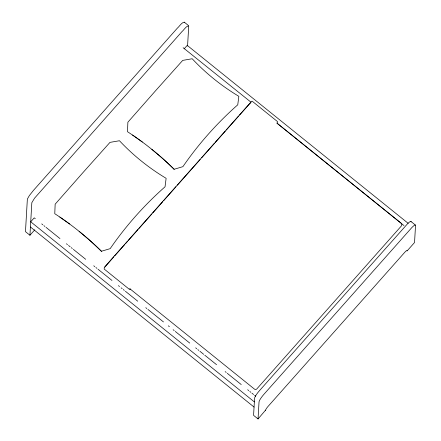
<?xml version="1.0" encoding="UTF-8"?>
<svg xmlns="http://www.w3.org/2000/svg" width="441" height="441" viewBox="0 0 441 441"><rect width="100%" height="100%" fill="white"/><g stroke="black" fill="none" stroke-linecap="round" stroke-linejoin="round"><path stroke-width="0.66" d="M184.244 22.48C182.221 21.62 179.134 26.796 177.326 28.185L33.571 190.253L29.354 195.578L27.359 199.073L25.473 231.652L29.944 235.251L34.806 229.772M29.944 235.251L31.829 202.678L34.547 198.185L181.802 31.785C183.605 30.401 186.692 25.22 188.72 26.085L187.568 45.996M258.051 418.95L259.032 401.916A7.183 1.323 -51.2 0 1 263.861 394.381L411.574 227.865A7.183 1.323 -51.2 0 1 415.527 225.489L414.546 242.522L407.026 250.995L407.043 250.642A3.875 0.717 -51.2 0 0 405.053 251.971L267.698 406.822A3.875 0.717 -51.2 0 0 265.598 410.097L258.051 418.95L253.575 415.35L254.562 398.317A7.183 1.323 -51.2 0 1 259.385 390.776L407.104 224.265A7.183 1.323 -51.2 0 1 411.056 221.889M265.565 410.477L265.587 410.163M104.897 267.103L113.828 256.816M277.229 123.381L277.532 121.611L252.186 101.204L251.662 101.281L104.969 266.596L104.263 267.786L104.186 269.054L129.533 289.467L130.42 289.042M184.145 48.841L187.216 45.379L408.168 223.317M114.743 255.786L124.797 244.446M125.713 243.415L127.543 241.354M128.458 240.323L138.055 229.507M138.97 228.477L151.765 214.045M152.68 213.014L162.735 201.68M163.65 200.649L175.987 186.736M177.359 185.192L200.214 159.433M201.581 157.884L214.381 143.457M215.296 142.426L225.351 131.093M226.266 130.062L238.603 116.148M239.518 115.118L250.301 103.04M129.665 288.596L254.628 389.232L255.637 389.59L256.656 389.1L401.542 225.764L401.889 224.916L401.156 223.207L276.728 123.006M250.411 102.951L250.714 102.825M174.123 169.267L182.894 166.665C198.56 143.898 217.055 123.105 237.76 104.809L238.846 96.325C221.663 86.028 205.892 73.371 192.188 58.752L182.712 60.389L155.309 91.039L127.879 122.207L127.493 131.716C144.29 142.575 159.868 155.243 174.123 169.267A291.903 277.775 3.3 0 0 161.009 157.046L151.831 149.339M101.397 251.254L110.167 248.652C125.834 225.886 144.334 205.093 165.039 186.797L166.125 178.313C148.937 168.015 133.165 155.359 119.461 140.74L109.985 142.377L82.583 173.026L55.153 204.194L54.767 213.703C71.563 224.563 87.147 237.23 101.397 251.254A291.903 277.775 3.3 0 0 88.283 239.033L79.104 231.327M183.12 47.7L251.028 102.213M132.515 135.045L142.327 142.002M59.789 217.033L69.601 223.989M184.134 22.05L188.61 25.65M410.946 221.465L415.416 225.07M277.284 123.359L403.956 225.544M35.302 218.714L34.227 217.848L30.721 221.806L254.352 401.9M41.735 223.896L42.81 224.761M43.885 225.627L44.954 226.487M46.029 227.352L59.97 238.581M66.409 243.763L67.479 244.628M68.553 245.488L70.163 246.789M71.233 247.649L72.307 248.515M73.377 249.38L85.714 259.314M93.757 265.791L94.832 266.651M95.901 267.516L96.976 268.382M98.045 269.242L111.992 280.47M118.425 285.658L119.5 286.518M121.11 287.813L122.179 288.679M123.254 289.544L124.329 290.404M125.398 291.269L137.735 301.203M145.778 307.68L146.853 308.546M147.922 309.411L163.473 321.936M168.302 325.822L169.377 326.682M173.131 329.708L174.201 330.574M175.275 331.434L189.751 343.098M195.655 347.844L196.725 348.71M197.8 349.575L198.869 350.441M199.944 351.301L203.698 354.327M204.767 355.187L216.57 364.69M225.147 371.598L226.222 372.463M227.291 373.329L241.238 384.558M247.671 389.739L248.746 390.605M249.815 391.465L250.89 392.33M251.965 393.196L253.569 394.491M254.644 395.351L255.719 396.216M30.423 226.977L254.055 407.071"/></g></svg>
